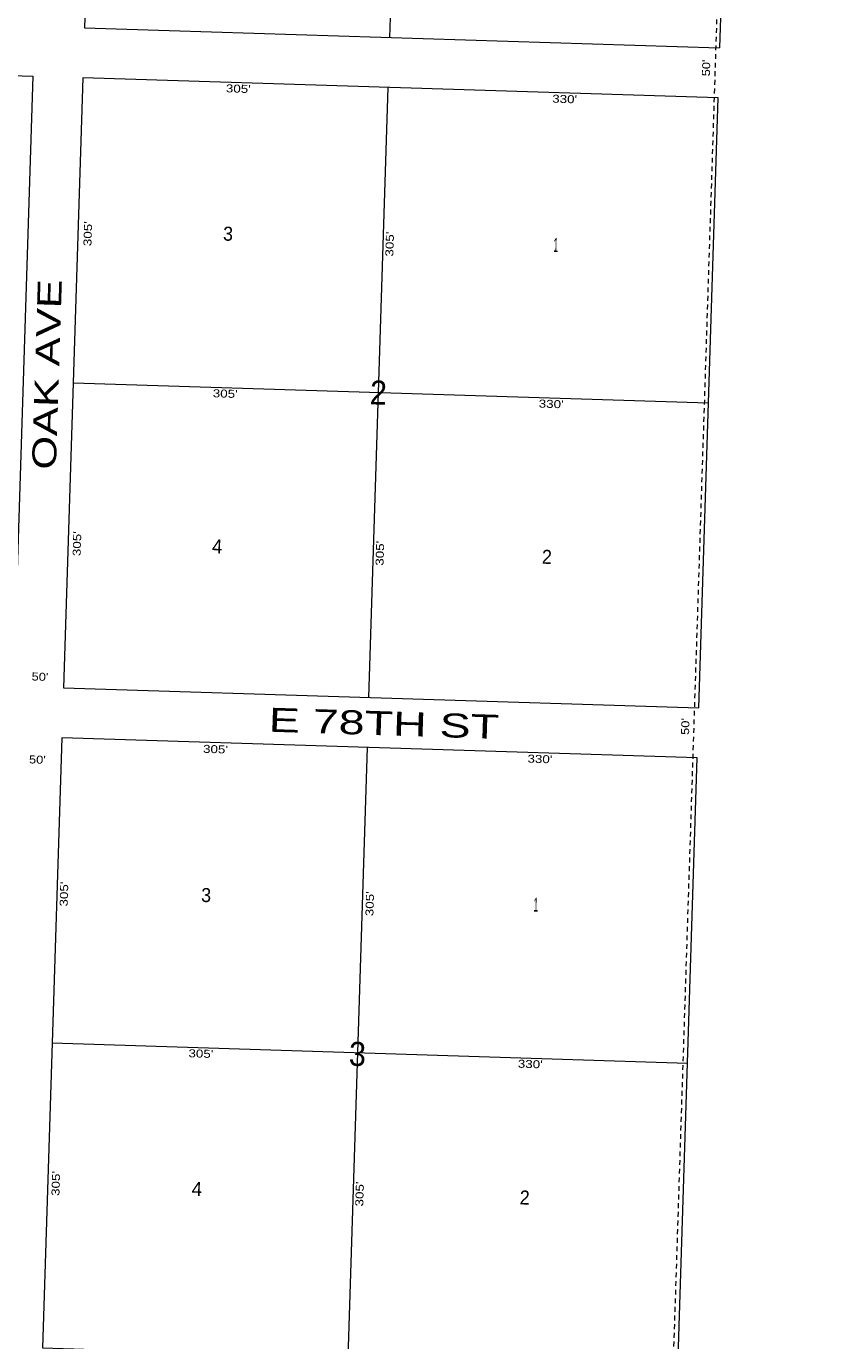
# Model space of a CAD drawing. Extents: x 952049 to 957491, y 7251833 to 7257289.
# Drawn here: x 956691 to 957486, y 7252556 to 7253869 of the extents above; entities that cross this region are included whole.
import ezdxf
from ezdxf.enums import TextEntityAlignment as Align

# ---------------------------------------------------------------- set-up
doc = ezdxf.new("R2010")
doc.units = 0
doc.header["$LTSCALE"] = 3.2
doc.linetypes.add('SHORT_DASHED', pattern=[2.7, 1.5, -1.2])
for name, color, linetype, lineweight in [('1', 7, 'SHORT_DASHED', 13), ('6', 7, 'Continuous', 13), ('7', 7, 'Continuous', 13)]:
    doc.layers.add(name, color=color, linetype=linetype, lineweight=lineweight)
for name, color, linetype in [('10', 7, 'Continuous'), ('11', 7, 'Continuous'), ('19', 7, 'Continuous')]:
    doc.layers.add(name, color=color, linetype=linetype)

msp = doc.modelspace()

# ---------------------------------------------------------------- linework, layer by layer
at = {"layer": '1'}
msp.add_lwpolyline([(952049.347, 7252016.645), (957315.174, 7251833.323), (957485.965, 7257105.666), (952215.92, 7257289.134)], close=True, dxfattribs=at)
at = {"layer": '6'}
for p, q in [((957403.308, 7254457.426), (957384.013, 7253847.731)), ((956763.96, 7254330.08), (956749.331, 7253867.816)), ((956749.331, 7253867.816), (957384.013, 7253847.731)), ((957382.432, 7253797.756), (956747.749, 7253817.841)), ((957363.137, 7253188.061), (957382.432, 7253797.756)), ((957361.556, 7253138.086), (956726.873, 7253158.171))]:
    msp.add_line(p, q, dxfattribs=at)
msp.add_lwpolyline([(956678.48, 7253209.728), (956068.785, 7253229.023), (956088.08, 7253838.717), (956697.775, 7253819.423)], close=True, dxfattribs=at)
for points in [[(956747.749, 7253817.841), (956728.455, 7253208.146), (957363.137, 7253188.061)], [(956726.873, 7253158.171), (956707.579, 7252548.477), (957342.261, 7252528.391), (957361.556, 7253138.086)]]:
    msp.add_lwpolyline(points, dxfattribs=at)
at = {"layer": '7'}
for p, q in [((957068.807, 7254320.432), (957054.178, 7253858.169)), ((957052.597, 7253808.194), (957033.302, 7253198.499)), ((956738.102, 7253512.994), (957372.784, 7253492.908)), ((957031.721, 7253148.524), (957012.426, 7252538.829)), ((956717.226, 7252853.324), (957351.908, 7252833.239))]:
    msp.add_line(p, q, dxfattribs=at)

# ---------------------------------------------------------------- texts
at = {"layer": '10'}
for s, height, width, p in [('3', 14, 0.95, (956892.649, 7253654.97)), ('1', 14, 0.45, (957220.115, 7253643.706)), ('2', 24, 0.95, (957042.687, 7253491.245)), ('2', 14, 0.95, (957211.212, 7253332.055)), ('3', 14, 0.95, (956870.775, 7252994.042)), ('1', 14, 0.45, (957200.214, 7252984.511)), ('3', 24, 0.95, (957021.771, 7252830.327)), ('2', 14, 0.95, (957189.036, 7252691.81))]:
    msp.add_text(s, height=height, rotation=358.187, dxfattribs=dict(at, width=width)).set_placement(p, align=Align.CENTER)
for p in [(956881.8, 7253342.482), (956861.481, 7252700.38)]:
    msp.add_text('4', height=14, rotation=358.187, dxfattribs=at).set_placement(p, align=Align.CENTER)
at = {"layer": '11'}
for s, rotation, width, p in [("50'", 88.187, 1.2, (957374.464, 7253827.548)), ("305'", 358.187, 1.25, (956902.983, 7253802.924)), ("330'", 358.187, 1.25, (957229.041, 7253792.605)), ("305'", 88.187, 1.25, (956756.694, 7253661.897)), ("305'", 88.187, 1.25, (957058.307, 7253651.453)), ("305'", 358.187, 1.25, (956889.907, 7253498.185)), ("330'", 358.187, 1.25, (957215.564, 7253487.879)), ("305'", 88.187, 1.25, (956745.931, 7253352.104)), ("305'", 88.187, 1.25, (957048.53, 7253342.527)), ("50'", 358.187, 1.2, (956704.853, 7253215.292)), ("50'", 88.187, 1.2, (957353.635, 7253169.375)), ("305'", 358.187, 1.25, (956880.175, 7253142.854)), ("50'", 358.187, 1.2, (956702.231, 7253132.436)), ("330'", 358.187, 1.25, (957204.335, 7253133.057)), ("305'", 88.187, 1.25, (956732.933, 7253001.93)), ("305'", 88.187, 1.25, (957038.404, 7252992.263)), ("305'", 358.187, 1.25, (956865.601, 7252838.624)), ("330'", 358.187, 1.25, (957194.686, 7252828.209)), ("305'", 88.187, 1.25, (956724.739, 7252712.731)), ("305'", 88.187, 1.25, (957028.267, 7252702.227))]:
    msp.add_text(s, height=8, rotation=rotation, dxfattribs=dict(at, width=width)).set_placement(p, align=Align.CENTER)
at = {"layer": '19'}
for s, rotation, width, p in [('OAK AVE', 88.187, 1.35, (956723.871, 7253520.969)), ('E 78TH ST', 358.187, 1.45, (957048.269, 7253160.722))]:
    msp.add_text(s, height=24, rotation=rotation, dxfattribs=dict(at, width=width)).set_placement(p, align=Align.CENTER)

doc.saveas('drawing.dxf')
